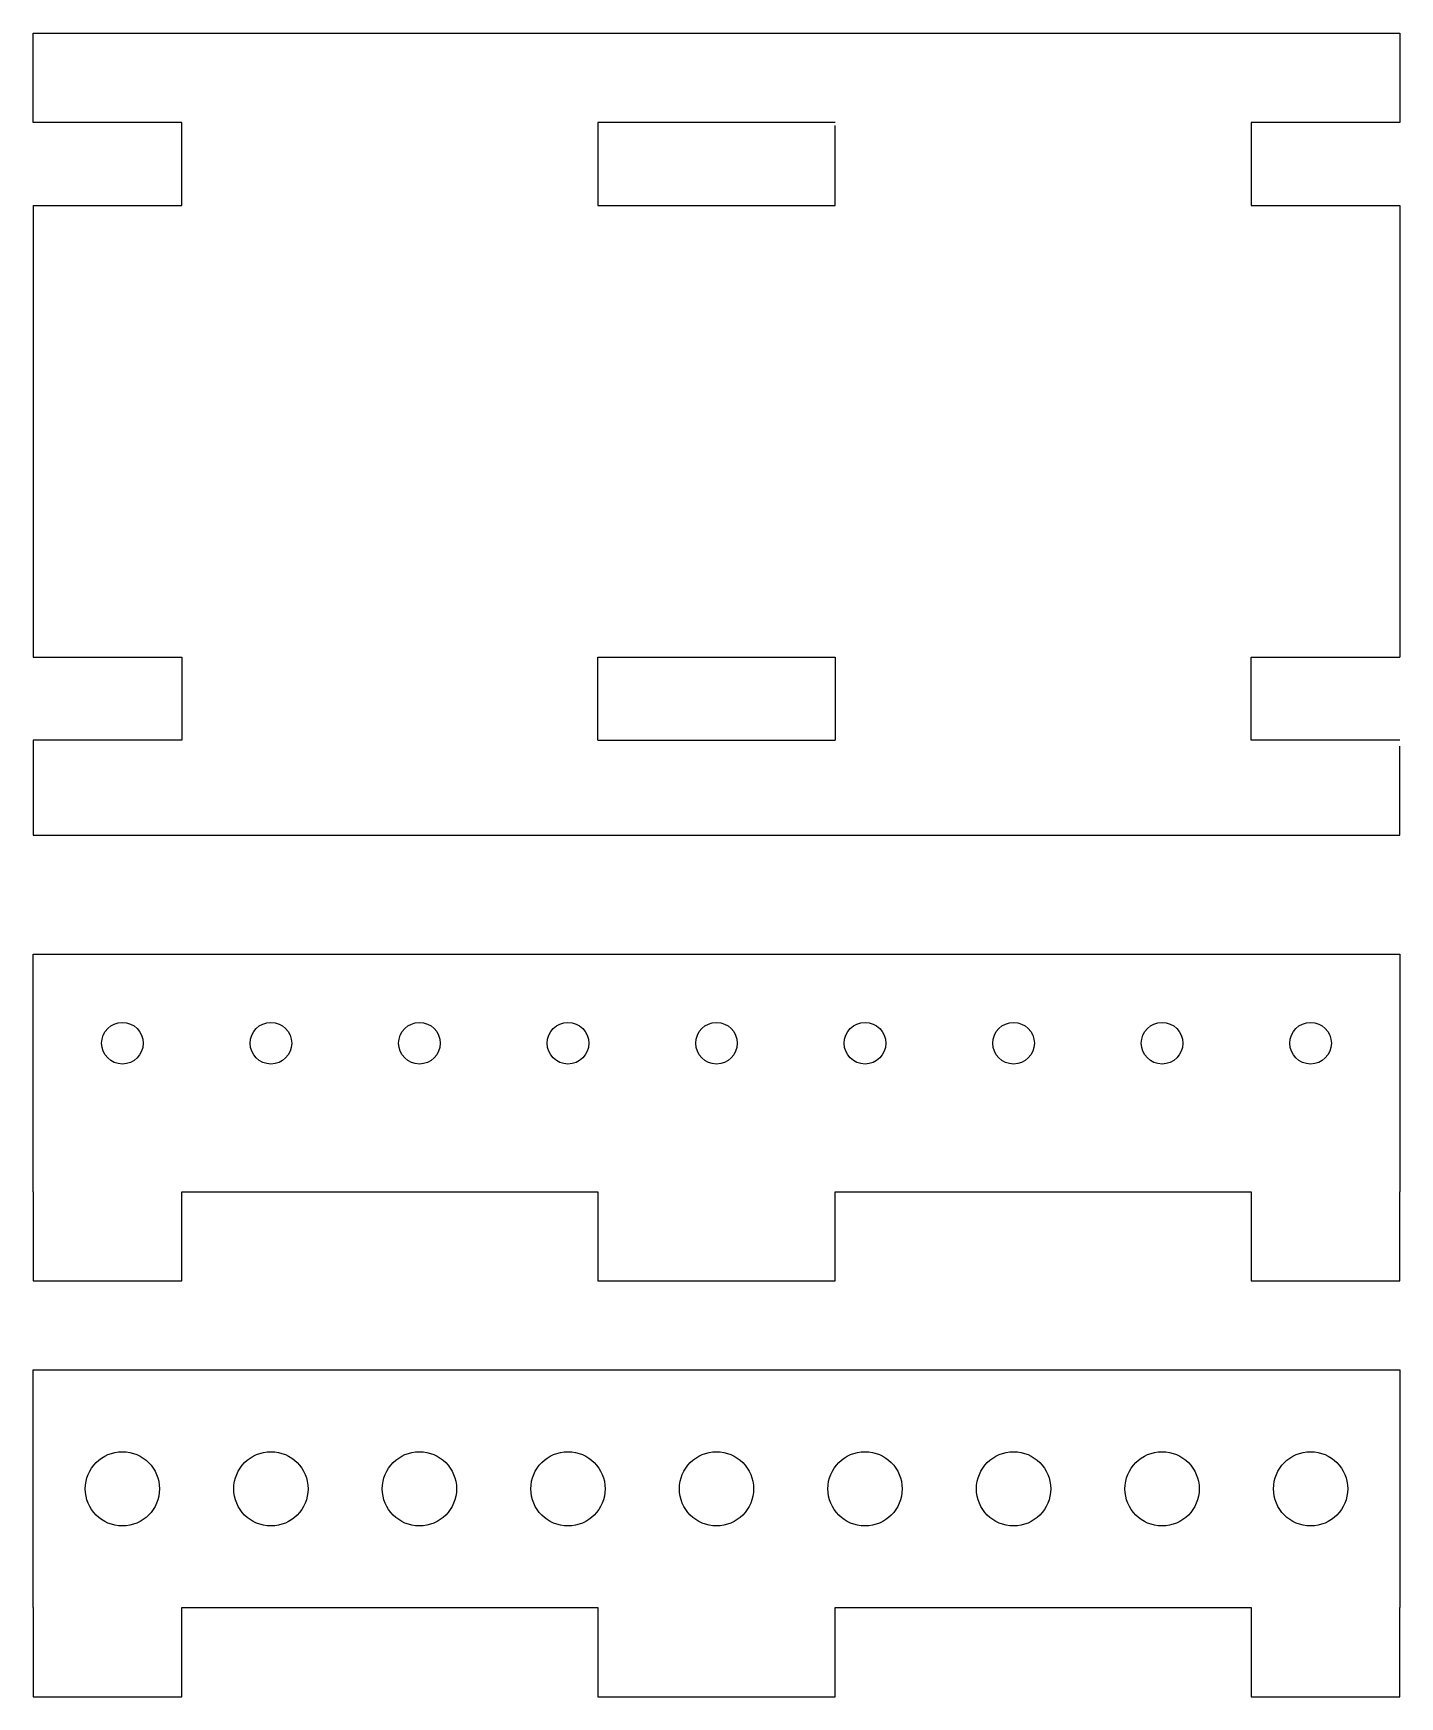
# Model space of a CAD drawing. Header units: millimetres. Extents: x 47 to 93, y 11 to 67.
import ezdxf

# ---------------------------------------------------------------- set-up
doc = ezdxf.new("R2010")
doc.units = ezdxf.units.MM
doc.layers.get('0').update_dxf_attribs({"linetype": 'CONTINUOUS', "lineweight": 25, "true_color": 0x000000})

msp = doc.modelspace()

# ---------------------------------------------------------------- linework, layer by layer
for p, q in [((47, 64), (47, 67)), ((47, 67), (93, 67)), ((93, 67), (93, 64)), ((52, 64), (47, 64)), ((52, 61.2), (52, 64)), ((74, 64), (66, 64)), ((66, 64), (66, 61.2)), ((74, 61.2), (74, 63.9)), ((93, 64), (88, 64)), ((88, 64), (88, 61.2)), ((47, 61.2), (47, 46)), ((47, 61.2), (52, 61.2)), ((66, 61.2), (74, 61.2)), ((88, 61.2), (93, 61.2)), ((93, 61.2), (93, 46)), ((47, 46), (52, 46)), ((52, 46), (52, 43.2)), ((66, 46), (74, 46)), ((66, 43.2), (66, 46)), ((74, 46), (74, 43.2)), ((88, 46), (93, 46)), ((88, 43.2), (88, 46)), ((52, 43.2), (47, 43.2)), ((47, 43.2), (47, 40)), ((66, 43.2), (74, 43.2)), ((93, 43.2), (88, 43.2)), ((93, 40), (93, 43)), ((47, 40), (93, 40)), ((47, 36), (93, 36)), ((47, 28), (47, 36)), ((93, 36), (93, 28)), ((47, 28), (47, 25)), ((52, 25), (52, 28)), ((52, 28), (66, 28)), ((66, 28), (66, 25)), ((74, 25), (74, 28)), ((74, 28), (88, 28)), ((88, 28), (88, 25)), ((93, 25), (93, 28)), ((47, 25), (52, 25)), ((66, 25), (74, 25)), ((88, 25), (93, 25)), ((47, 22), (93, 22)), ((47, 14), (47, 22)), ((93, 22), (93, 14)), ((47, 14), (47, 11)), ((52, 11), (52, 14)), ((52, 14), (66, 14)), ((66, 14), (66, 11)), ((74, 11), (74, 14)), ((74, 14), (88, 14)), ((88, 14), (88, 11)), ((93, 11), (93, 14)), ((47, 11), (52, 11)), ((66, 11), (74, 11)), ((88, 11), (93, 11))]:
    msp.add_line(p, q)
for centre, radius in [((50, 33), 0.7), ((55, 33), 0.7), ((60, 33), 0.7), ((65, 33), 0.7), ((70, 33), 0.7), ((75, 33), 0.7), ((80, 33), 0.7), ((85, 33), 0.7), ((90, 33), 0.7), ((50, 18), 1.25), ((55, 18), 1.25), ((60, 18), 1.25), ((65, 18), 1.25), ((70, 18), 1.25), ((75, 18), 1.25), ((80, 18), 1.25), ((85, 18), 1.25), ((90, 18), 1.25)]:
    msp.add_circle(centre, radius)

doc.saveas('drawing.dxf')
